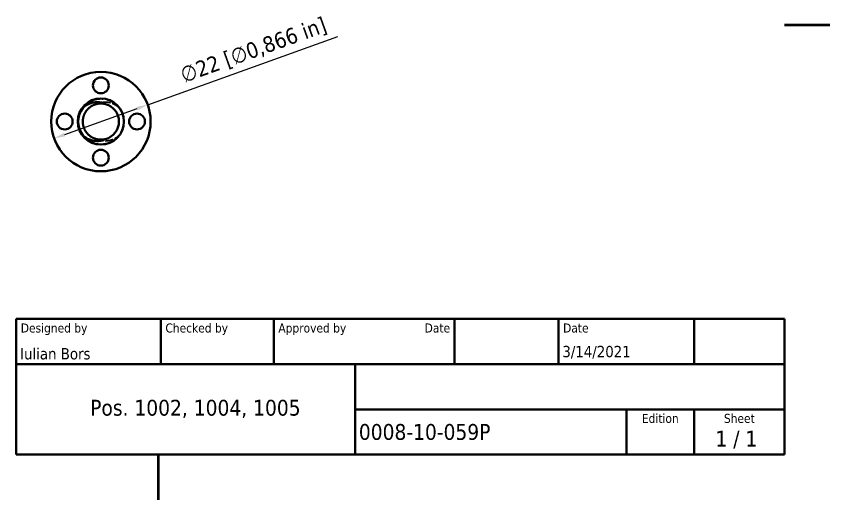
# Model space of a CAD drawing. Header units: millimetres. Extents: x 0 to 297, y 0 to 210.
# Drawn here: x 117 to 297, y 0 to 107 of the extents above; entities that cross this region are included whole.
import ezdxf
from ezdxf.enums import TextEntityAlignment as Align

# ---------------------------------------------------------------- set-up
doc = ezdxf.new("R2010")
doc.units = ezdxf.units.MM
doc.linetypes.add('DASHED', pattern=[0.2068, 0.1655, -0.0413])
for name, color, linetype, lineweight in [('Border (ISO)', 7, 'Continuous', 70), ('Dimension (ISO)', 7, 'Continuous', 25), ('Hidden (ISO)', 7, 'DASHED', 35), ('Title (ISO)', 7, 'Continuous', 50), ('Visible (ISO)', 7, 'Continuous', 50)]:
    doc.layers.add(name, color=color, linetype=linetype, lineweight=lineweight)
doc.styles.add('Note Text (ISO)', font='tahoma.ttf')
doc.styles.add('Text Style39', font='tahoma.ttf')
doc.styles.add('Text Style41', font='tahoma.ttf')
doc.dimstyles.new('Default - mm [in] (ISO)', dxfattribs={"dimtxt": 3.5, "dimasz": 2.5, "dimexe": 3.175, "dimexo": 0, "dimgap": 0.762, "dimtad": 1, "dimdec": 3, "dimrnd": 1e-08, "dimtxsty": 'Note Text (ISO)', "dimcen": 0.09, "dimdle": 10, "dimclrd": 256, "dimclre": 256, "dimclrt": 256, "dimaunit": 1, "dimadec": 3, "dimazin": 2, "dimtfac": 1, "dimtmove": 0, "dimatfit": 3, "dimfxl": 0, "dimtolj": 1, "dimlwd": -1, "dimlwe": -1, "dimarcsym": 0})

# ---------------------------------------------------------------- blocks, each defined once
blk = doc.blocks.new('Borders Default Border')
at = {"layer": 'Border (ISO)', "flags": 128}
for points in [[(297, 105), (287, 105)], [(148.5, 0), (148.5, 10)]]:
    blk.add_lwpolyline(points, dxfattribs=at)
blk = doc.blocks.new('Title Blocks I.A.B')
at = {"layer": 'Title (ISO)'}
for p, q in [((270.07, 130), (100.07, 130)), ((100.07, 130), (100.07, 100)), ((132.07, 120), (132.07, 130)), ((157.07, 120), (157.07, 130)), ((197.07, 120), (197.07, 130)), ((220.07, 120), (220.07, 130)), ((250.07, 120), (250.07, 130)), ((270.07, 100), (270.07, 130)), ((100.07, 120), (270.07, 120)), ((175.07, 120), (175.07, 100)), ((270.07, 110), (175.07, 110)), ((235.07, 100), (235.07, 110)), ((250.07, 100), (250.07, 110)), ((100.07, 100), (270.07, 100))]:
    blk.add_line(p, q, dxfattribs=at)
at = {"layer": 'Title (ISO)', "style": 'Text Style41'}
for s, p in [('Designed by', (101.07, 129)), ('Checked by', (133.07, 129)), ('Approved by', (158.07, 129)), ('Date', (221.07, 129))]:
    blk.add_text(s, height=2, dxfattribs=at).set_placement(p, align=Align.TOP_LEFT)
blk.add_text('Date', height=2, dxfattribs=at).set_placement((196.07, 129), align=Align.TOP_RIGHT)
for s, p in [('Edition', (242.57, 109)), ('Sheet', (260.07, 109))]:
    blk.add_text(s, height=2, dxfattribs=at).set_placement(p, align=Align.TOP_CENTER)
at = {"layer": 'Title (ISO)', "style": 'Note Text (ISO)'}
blk.add_text('1 / 1 ', height=3.5, dxfattribs=at).set_placement((260.07, 103.5), align=Align.MIDDLE_CENTER)
at = {"layer": 'Title (ISO)', "style": 'Text Style39'}
for tag, p in [('CHECKED_BY', (133.07, 121)), ('ENG_APPROVED_BY', (158.07, 121))]:
    blk.add_attdef(tag, text='', height=2.5, dxfattribs=at).set_placement(p, align=Align.BOTTOM_LEFT)
blk.add_attdef('ENG_APPROVAL_DATE', text='', height=2.5, dxfattribs=at).set_placement((196.07, 121), align=Align.BOTTOM_RIGHT)
at = {"layer": 'Title (ISO)'}
for tag, p, height, style in [('AUTHOR_001', (100.92, 121.05), 2.5, 'Text Style39'), ('CREATION_DATE_001', (220.91, 121.54), 2.5, 'Text Style39'), ('COMPANY_001', (109.86, 108.61), 3.5, 'Note Text (ISO)'), ('PART_NUMBER_001', (175.88, 103.25), 3.5, 'Note Text (ISO)')]:
    blk.add_attdef(tag, p, '', height=height, dxfattribs=dict(at, style=style))
at = {"layer": 'Title (ISO)', "style": 'Note Text (ISO)'}
for tag, p in [('TITLE', (222.57, 115)), ('REVISION_NUMBER', (242.57, 103.5))]:
    blk.add_attdef(tag, text='', height=3.5, dxfattribs=at).set_placement(p, align=Align.MIDDLE_CENTER)
blk = doc.blocks.new('*D11')
at = {"layer": 'Defpoints', "color": 0}
for p in [(146.08, 87.39), (125.37, 79.96)]:
    blk.add_point(p, dxfattribs=at)
at = {"layer": 'Dimension (ISO)'}
for p, q in [((146.08, 87.39), (188.13, 102.47)), ((127.73, 80.8), (143.73, 86.54))]:
    blk.add_line(p, q, dxfattribs=at)
for points in [[(143.59, 86.93), (143.87, 86.15), (146.08, 87.39)], [(127.58, 81.2), (127.87, 80.41), (125.37, 79.96)]]:
    blk.add_solid(points, dxfattribs=at)
at = {"layer": 'Dimension (ISO)', "insert": (152.92, 95.51), "char_height": 3.5, "attachment_point": 1, "rotation": 19.7308, "style": 'Note Text (ISO)'}
blk.add_mtext('\\A1;∅22 [∅0,866 in]', dxfattribs=at)

msp = doc.modelspace()

# ---------------------------------------------------------------- linework, layer by layer
at = {"layer": 'Hidden (ISO)', "ltscale": 23.899546}
msp.add_rational_spline([(131.82375, 80.54672), (132.75872, 79.37953), (134.18102, 78.9174), (135.72611, 78.41537), (137.27119, 78.9174), (138.81628, 79.41943), (139.77119, 80.73376), (140.72611, 82.04808), (140.72611, 83.67268), (140.72611, 85.29728), (139.77119, 86.61161), (138.81628, 87.92594), (137.27119, 88.42797), (135.72611, 88.92999), (134.18102, 88.42797), (132.75872, 87.96583), (131.82375, 86.79864)], [0.993136343231, 0.954770114862, 1, 0.951056516295, 1, 0.951056516295, 1, 0.951056516295, 1, 0.951056516295, 1, 0.951056516295, 1, 0.951056516295, 1, 0.954770114862, 0.993136343231], degree=2, knots=[0.84528750267, 0.84528750267, 0.84528750267, 0.85555555556, 0.85555555556, 0.86666666667, 0.86666666667, 0.87777777778, 0.87777777778, 0.88888888889, 0.88888888889, 0.9, 0.9, 0.91111111111, 0.91111111111, 0.92222222222, 0.92222222222, 0.93249027511, 0.93249027511, 0.93249027511], dxfattribs=at)
at = {"layer": 'Hidden (ISO)', "ltscale": 10.056539}
msp.add_open_spline([(139.62846, 86.79864), (139.29145, 87.09858), (138.9133, 87.34863), (138.11587, 87.72433), (137.70331, 87.85326), (137.0466, 87.96283), (136.81541, 87.98343), (136.2489, 87.98415), (135.92023, 87.94541), (135.29109, 87.79362), (134.99229, 87.68399), (134.70889, 87.54118)], degree=3, knots=[-0.5310491064, -0.5310491064, -0.5310491064, -0.5310491064, -0.3949755808, -0.3949755808, -0.2651625379, -0.2651625379, -0.1941624863, -0.1941624863, -0.0952062982, -0.0952062982, -0.000001, -0.000001, -0.000001, -0.000001], dxfattribs=at)
at = {"layer": 'Hidden (ISO)', "ltscale": 10.05654}
msp.add_open_spline([(134.70889, 79.80418), (134.99202, 79.66151), (135.29052, 79.55195), (135.91898, 79.40018), (136.24729, 79.36137), (136.81315, 79.36182), (137.04395, 79.38223), (137.7011, 79.49148), (138.11415, 79.62037), (138.91253, 79.99622), (139.2911, 80.24648), (139.62846, 80.54672)], degree=3, knots=[-0.5284461738, -0.5284461738, -0.5284461738, -0.5284461738, -0.4337506524, -0.4337506524, -0.3353324575, -0.3353324575, -0.2647365161, -0.2647365161, -0.1354833302, -0.1354833302, 0, 0, 0, 0], dxfattribs=at)
at = {"layer": 'Visible (ISO)'}
for centre, radius in [((135.72611, 83.67268), 11), ((135.72611, 91.67268), 1.75), ((135.72611, 83.67268), 5.1), ((127.72611, 83.67268), 1.75), ((143.72611, 83.67268), 1.75), ((135.72611, 75.67268), 1.75)]:
    msp.add_circle(centre, radius, dxfattribs=at)
for radius, start, end in [(5, 141.3036845, 218.6963155), (4, 284.7323303, 75.2676697)]:
    msp.add_arc((135.72611, 83.67268), radius, start, end, dxfattribs=at)
msp.add_rational_spline([(136.74332, 87.54118), (135.60724, 87.83991), (134.49004, 87.47691), (133.25397, 87.07529), (132.49004, 86.02382), (131.72611, 84.97236), (131.72611, 83.67268), (131.72611, 82.373), (132.49004, 81.32154), (133.25397, 80.27008), (134.49004, 79.86846), (135.60724, 79.50546), (136.74332, 79.80418)], [0.991831785331, 0.955553881849, 1, 0.951056516295, 1, 0.951056516295, 1, 0.951056516295, 1, 0.951056516295, 1, 0.955553881849, 0.991831785331], degree=2, knots=[0.9121320995, 0.9121320995, 0.9121320995, 0.92222222222, 0.92222222222, 0.93333333333, 0.93333333333, 0.94444444444, 0.94444444444, 0.95555555556, 0.95555555556, 0.96666666667, 0.96666666667, 0.97675678939, 0.97675678939, 0.97675678939], dxfattribs=at)
for points, knots in [([(131.82375, 86.79864), (132.16076, 87.09858), (132.53891, 87.34863), (133.33635, 87.72433), (133.7489, 87.85326), (134.40561, 87.96283), (134.6368, 87.98343), (135.20331, 87.98415), (135.53198, 87.94541), (136.16112, 87.79362), (136.45992, 87.68399), (136.74332, 87.54118)], [0, 0, 0, 0, 0.1353441626, 0.1353441626, 0.264461399, 0.264461399, 0.3350808856, 0.3350808856, 0.4335066621, 0.4335066621, 0.5282016536, 0.5282016536, 0.5282016536, 0.5282016536]), ([(136.74332, 79.80418), (136.4602, 79.66151), (136.1617, 79.55195), (135.53323, 79.40018), (135.20492, 79.36137), (134.63906, 79.36182), (134.40826, 79.38223), (133.75111, 79.49148), (133.33806, 79.62037), (132.53969, 79.99622), (132.16111, 80.24648), (131.82375, 80.54672)], [0.000001, 0.000001, 0.000001, 0.000001, 0.095114015, 0.095114015, 0.1939661161, 0.1939661161, 0.2648733009, 0.2648733009, 0.3946963382, 0.3946963382, 0.5307769873, 0.5307769873, 0.5307769873, 0.5307769873])]:
    msp.add_open_spline(points, degree=3, knots=knots, dxfattribs=at)

# ---------------------------------------------------------------- block references
msp.add_blockref('Borders Default Border', (0, 0))
msp.add_blockref('Title Blocks I.A.B', (16.92861, -90)).add_auto_attribs({'PART_NUMBER_001': '0008-10-059P', 'COMPANY_001': '     Pos. 1002, 1004, 1005', 'AUTHOR_001': 'Iulian Bors', 'CREATION_DATE_001': '3/14/2021'})

# ---------------------------------------------------------------- dimensions: what is measured, and where the dimension line sits
at = {"layer": 'Dimension (ISO)'}
dim = msp.add_diameter_dim_2p(p1=(125.37193, 79.95907), p2=(146.08029, 87.3863), dimstyle='Default - mm [in] (ISO)', override={"dimgap": 0.762, "dimdec": 3, "dimlfac": 1, "dimtol": 0, "dimlim": 0, "dimtp": 0, "dimtm": 0, "dimtdec": 2, "dimatfit": 2}, dxfattribs=at)
dim.commit()
dim.dimension.update_dxf_attribs({"geometry": '*D11', "text_midpoint": (171.06821, 96.34843), "dimtype": 163})

doc.saveas('drawing.dxf')
